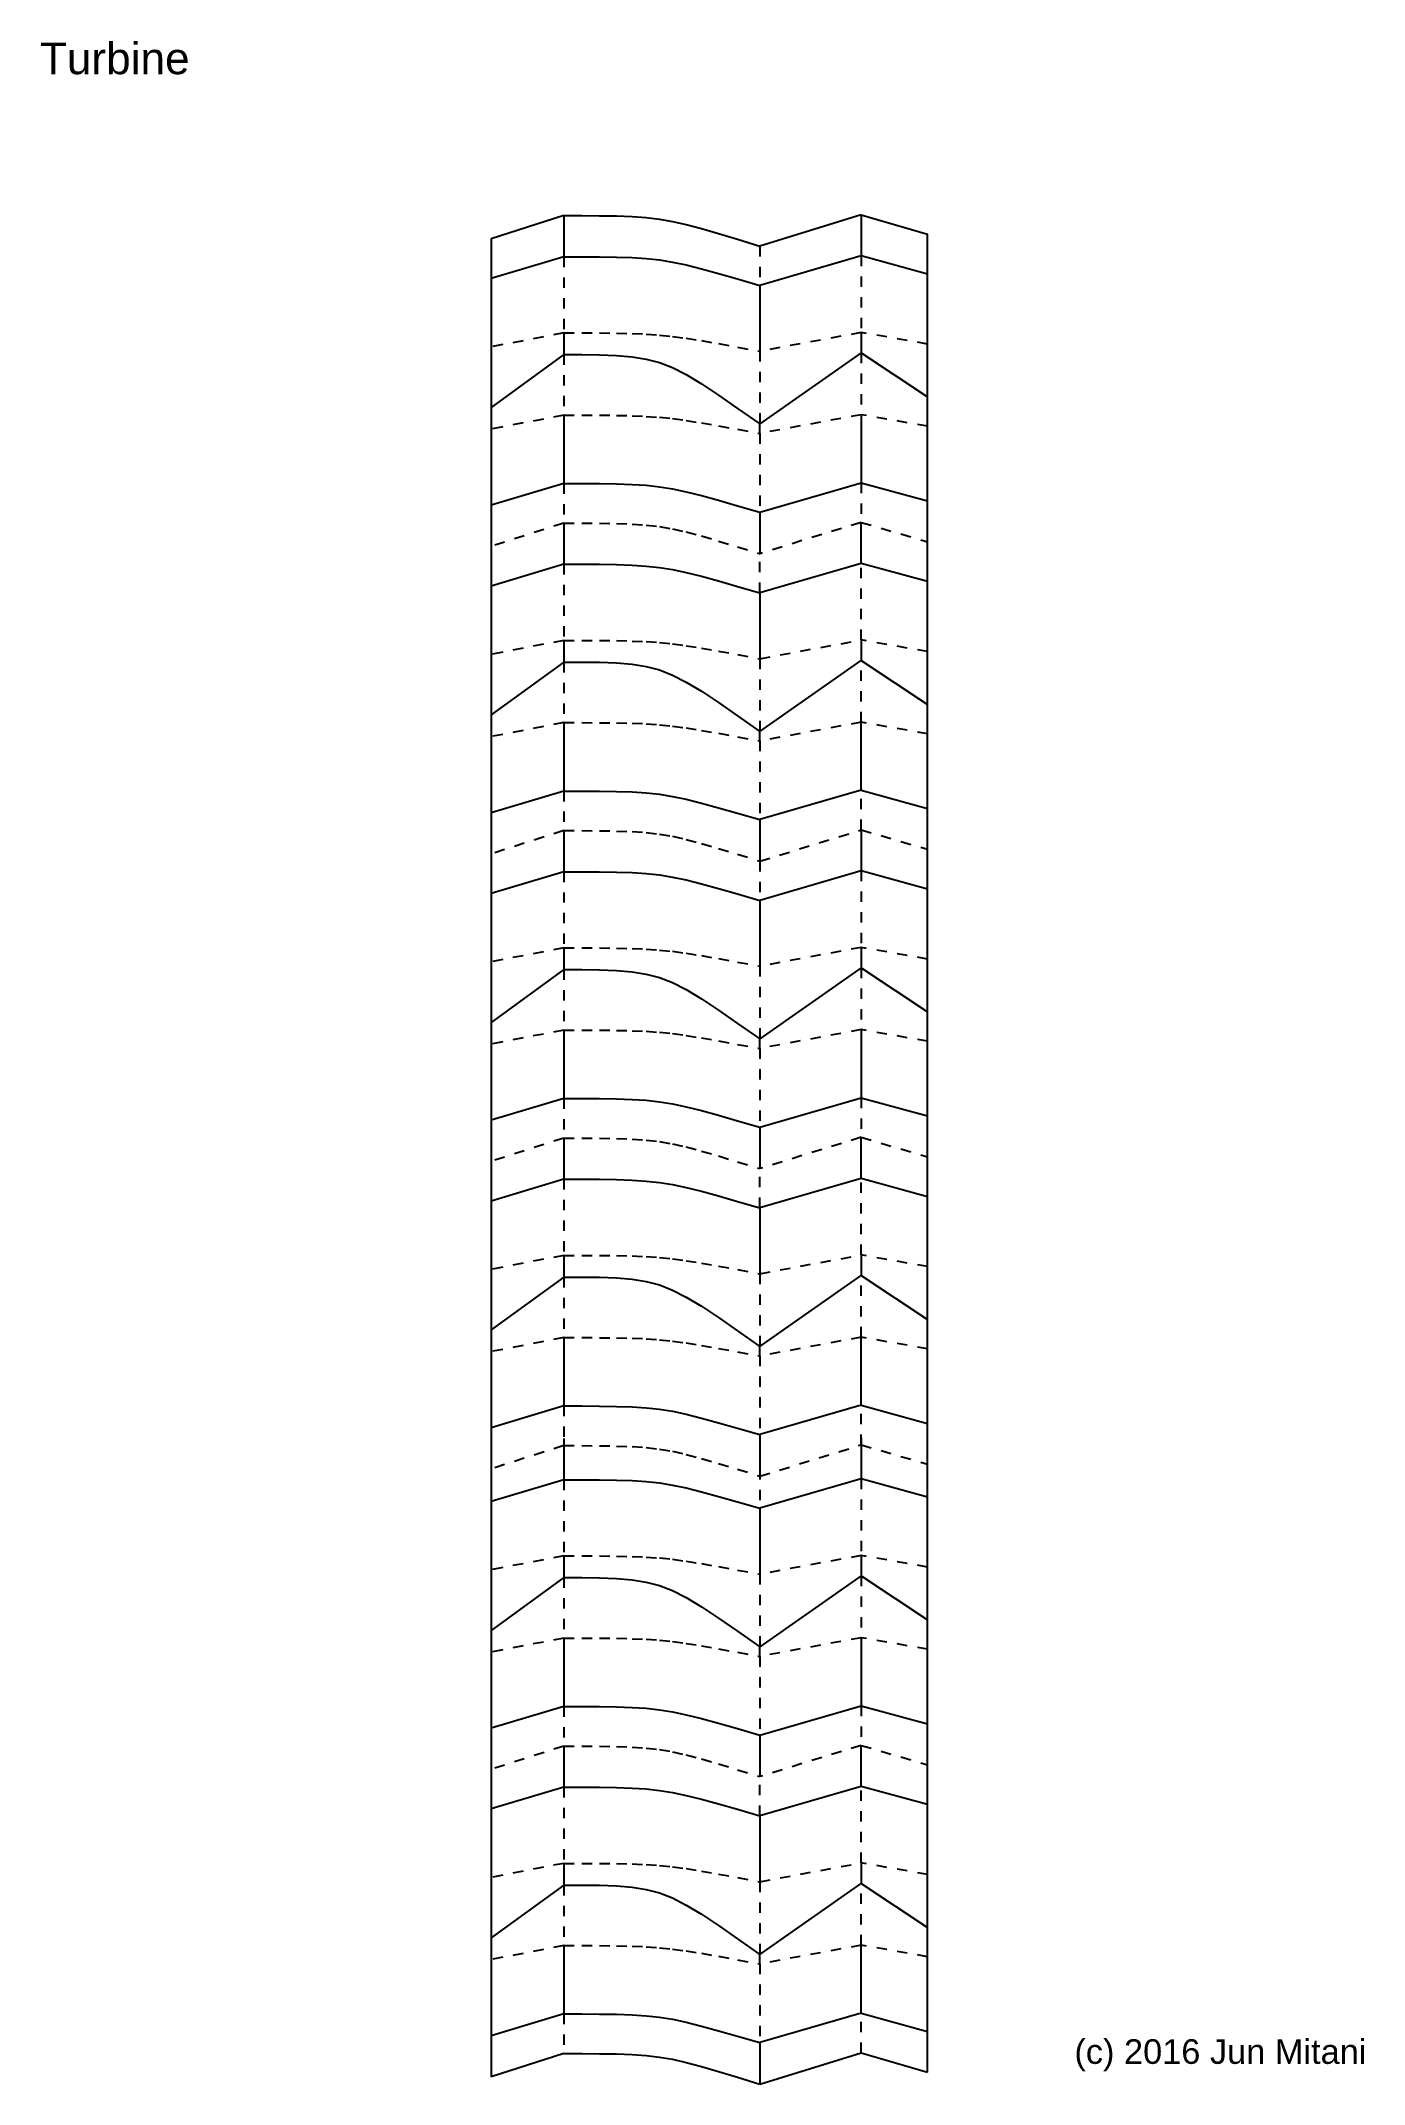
# Model space of a CAD drawing. Extents: x 11 to 192, y -289 to -10.
import ezdxf

# ---------------------------------------------------------------- set-up
doc = ezdxf.new("R2010")
doc.units = 0
for name, pattern in [('AI-LINETYPE-1', [2.822222, 1.411111, -1.411111]), ('AI-LINETYPE-10', [2.822222, 1.411111, -1.411111]), ('AI-LINETYPE-100', [2.822222, 1.411111, -1.411111]), ('AI-LINETYPE-101', [2.822222, 1.411111, -1.411111]), ('AI-LINETYPE-102', [2.822222, 1.411111, -1.411111]), ('AI-LINETYPE-103', [2.822222, 1.411111, -1.411111]), ('AI-LINETYPE-104', [2.822222, 1.411111, -1.411111]), ('AI-LINETYPE-105', [2.822222, 1.411111, -1.411111]), ('AI-LINETYPE-106', [2.822222, 1.411111, -1.411111]), ('AI-LINETYPE-107', [2.822222, 1.411111, -1.411111]), ('AI-LINETYPE-108', [2.822222, 1.411111, -1.411111]), ('AI-LINETYPE-109', [2.822222, 1.411111, -1.411111]), ('AI-LINETYPE-11', [2.822222, 1.411111, -1.411111]), ('AI-LINETYPE-110', [2.822222, 1.411111, -1.411111]), ('AI-LINETYPE-111', [2.822222, 1.411111, -1.411111]), ('AI-LINETYPE-112', [2.822222, 1.411111, -1.411111]), ('AI-LINETYPE-113', [2.822222, 1.411111, -1.411111]), ('AI-LINETYPE-114', [2.822222, 1.411111, -1.411111]), ('AI-LINETYPE-115', [2.822222, 1.411111, -1.411111]), ('AI-LINETYPE-116', [2.822222, 1.411111, -1.411111]), ('AI-LINETYPE-117', [2.822222, 1.411111, -1.411111]), ('AI-LINETYPE-118', [2.822222, 1.411111, -1.411111]), ('AI-LINETYPE-119', [2.822222, 1.411111, -1.411111]), ('AI-LINETYPE-12', [2.822222, 1.411111, -1.411111]), ('AI-LINETYPE-120', [2.822222, 1.411111, -1.411111]), ('AI-LINETYPE-121', [2.822222, 1.411111, -1.411111]), ('AI-LINETYPE-122', [2.822222, 1.411111, -1.411111]), ('AI-LINETYPE-13', [2.822222, 1.411111, -1.411111]), ('AI-LINETYPE-14', [2.822222, 1.411111, -1.411111]), ('AI-LINETYPE-15', [2.822222, 1.411111, -1.411111]), ('AI-LINETYPE-16', [2.822222, 1.411111, -1.411111]), ('AI-LINETYPE-17', [2.822222, 1.411111, -1.411111]), ('AI-LINETYPE-18', [2.822222, 1.411111, -1.411111]), ('AI-LINETYPE-19', [2.822222, 1.411111, -1.411111]), ('AI-LINETYPE-2', [2.822222, 1.411111, -1.411111]), ('AI-LINETYPE-20', [2.822222, 1.411111, -1.411111]), ('AI-LINETYPE-21', [2.822222, 1.411111, -1.411111]), ('AI-LINETYPE-22', [2.822222, 1.411111, -1.411111]), ('AI-LINETYPE-23', [2.822222, 1.411111, -1.411111]), ('AI-LINETYPE-24', [2.822222, 1.411111, -1.411111]), ('AI-LINETYPE-25', [2.822222, 1.411111, -1.411111]), ('AI-LINETYPE-26', [2.822222, 1.411111, -1.411111]), ('AI-LINETYPE-27', [2.822222, 1.411111, -1.411111]), ('AI-LINETYPE-28', [2.822222, 1.411111, -1.411111]), ('AI-LINETYPE-29', [2.822222, 1.411111, -1.411111]), ('AI-LINETYPE-3', [2.822222, 1.411111, -1.411111]), ('AI-LINETYPE-30', [2.822222, 1.411111, -1.411111]), ('AI-LINETYPE-31', [2.822222, 1.411111, -1.411111]), ('AI-LINETYPE-32', [2.822222, 1.411111, -1.411111]), ('AI-LINETYPE-33', [2.822222, 1.411111, -1.411111]), ('AI-LINETYPE-34', [2.822222, 1.411111, -1.411111]), ('AI-LINETYPE-35', [2.822222, 1.411111, -1.411111]), ('AI-LINETYPE-36', [2.822222, 1.411111, -1.411111]), ('AI-LINETYPE-37', [2.822222, 1.411111, -1.411111]), ('AI-LINETYPE-38', [2.822222, 1.411111, -1.411111]), ('AI-LINETYPE-39', [2.822222, 1.411111, -1.411111]), ('AI-LINETYPE-4', [2.822222, 1.411111, -1.411111]), ('AI-LINETYPE-40', [2.822222, 1.411111, -1.411111]), ('AI-LINETYPE-41', [2.822222, 1.411111, -1.411111]), ('AI-LINETYPE-42', [2.822222, 1.411111, -1.411111]), ('AI-LINETYPE-43', [2.822222, 1.411111, -1.411111]), ('AI-LINETYPE-44', [2.822222, 1.411111, -1.411111]), ('AI-LINETYPE-45', [2.822222, 1.411111, -1.411111]), ('AI-LINETYPE-46', [2.822222, 1.411111, -1.411111]), ('AI-LINETYPE-47', [2.822222, 1.411111, -1.411111]), ('AI-LINETYPE-48', [2.822222, 1.411111, -1.411111]), ('AI-LINETYPE-49', [2.822222, 1.411111, -1.411111]), ('AI-LINETYPE-5', [2.822222, 1.411111, -1.411111]), ('AI-LINETYPE-50', [2.822222, 1.411111, -1.411111]), ('AI-LINETYPE-51', [2.822222, 1.411111, -1.411111]), ('AI-LINETYPE-52', [2.822222, 1.411111, -1.411111]), ('AI-LINETYPE-53', [2.822222, 1.411111, -1.411111]), ('AI-LINETYPE-54', [2.822222, 1.411111, -1.411111]), ('AI-LINETYPE-55', [2.822222, 1.411111, -1.411111]), ('AI-LINETYPE-56', [2.822222, 1.411111, -1.411111]), ('AI-LINETYPE-57', [2.822222, 1.411111, -1.411111]), ('AI-LINETYPE-58', [2.822222, 1.411111, -1.411111]), ('AI-LINETYPE-59', [2.822222, 1.411111, -1.411111]), ('AI-LINETYPE-6', [2.822222, 1.411111, -1.411111]), ('AI-LINETYPE-60', [2.822222, 1.411111, -1.411111]), ('AI-LINETYPE-61', [2.822222, 1.411111, -1.411111]), ('AI-LINETYPE-62', [2.822222, 1.411111, -1.411111]), ('AI-LINETYPE-63', [2.822222, 1.411111, -1.411111]), ('AI-LINETYPE-64', [2.822222, 1.411111, -1.411111]), ('AI-LINETYPE-65', [2.822222, 1.411111, -1.411111]), ('AI-LINETYPE-66', [2.822222, 1.411111, -1.411111]), ('AI-LINETYPE-67', [2.822222, 1.411111, -1.411111]), ('AI-LINETYPE-68', [2.822222, 1.411111, -1.411111]), ('AI-LINETYPE-69', [2.822222, 1.411111, -1.411111]), ('AI-LINETYPE-7', [2.822222, 1.411111, -1.411111]), ('AI-LINETYPE-70', [2.822222, 1.411111, -1.411111]), ('AI-LINETYPE-71', [2.822222, 1.411111, -1.411111]), ('AI-LINETYPE-72', [2.822222, 1.411111, -1.411111]), ('AI-LINETYPE-73', [2.822222, 1.411111, -1.411111]), ('AI-LINETYPE-74', [2.822222, 1.411111, -1.411111]), ('AI-LINETYPE-75', [2.822222, 1.411111, -1.411111]), ('AI-LINETYPE-76', [2.822222, 1.411111, -1.411111]), ('AI-LINETYPE-77', [2.822222, 1.411111, -1.411111]), ('AI-LINETYPE-78', [2.822222, 1.411111, -1.411111]), ('AI-LINETYPE-79', [2.822222, 1.411111, -1.411111]), ('AI-LINETYPE-8', [2.822222, 1.411111, -1.411111]), ('AI-LINETYPE-80', [2.822222, 1.411111, -1.411111]), ('AI-LINETYPE-81', [2.822222, 1.411111, -1.411111]), ('AI-LINETYPE-82', [2.822222, 1.411111, -1.411111]), ('AI-LINETYPE-83', [2.822222, 1.411111, -1.411111]), ('AI-LINETYPE-84', [2.822222, 1.411111, -1.411111]), ('AI-LINETYPE-85', [2.822222, 1.411111, -1.411111]), ('AI-LINETYPE-86', [2.822222, 1.411111, -1.411111]), ('AI-LINETYPE-87', [2.822222, 1.411111, -1.411111]), ('AI-LINETYPE-88', [2.822222, 1.411111, -1.411111]), ('AI-LINETYPE-89', [2.822222, 1.411111, -1.411111]), ('AI-LINETYPE-9', [2.822222, 1.411111, -1.411111]), ('AI-LINETYPE-90', [2.822222, 1.411111, -1.411111]), ('AI-LINETYPE-91', [2.822222, 1.411111, -1.411111]), ('AI-LINETYPE-92', [2.822222, 1.411111, -1.411111]), ('AI-LINETYPE-93', [2.822222, 1.411111, -1.411111]), ('AI-LINETYPE-94', [2.822222, 1.411111, -1.411111]), ('AI-LINETYPE-95', [2.822222, 1.411111, -1.411111]), ('AI-LINETYPE-96', [2.822222, 1.411111, -1.411111]), ('AI-LINETYPE-97', [2.822222, 1.411111, -1.411111]), ('AI-LINETYPE-98', [2.822222, 1.411111, -1.411111]), ('AI-LINETYPE-99', [2.822222, 1.411111, -1.411111])]:
    doc.linetypes.add(name, pattern=pattern)
for name, color, linetype in [('CUTLINE', 7, 'CONTINUOUS'), ('MOUNTAINLINE', 7, 'CONTINUOUS'), ('TEXT', 7, 'CONTINUOUS'), ('VALLEYLINE', 7, 'CONTINUOUS')]:
    doc.layers.add(name, color=color, linetype=linetype)

msp = doc.modelspace()

# ---------------------------------------------------------------- linework, layer by layer
at = {"layer": 'CUTLINE', "color": 7}
for points in [[(82.74, -34.12), (72.84, -37.3)], [(82.74, -34.12), (85.22, -34.12), (87.64, -34.13), (89.94, -34.17), (92.08, -34.25), (94.02, -34.39), (95.83, -34.6), (97.6, -34.9), (99.46, -35.32), (101.56, -35.88), (103.91, -36.56), (106.5, -37.35), (109.54, -38.29)], [(123.38, -34.02), (109.54, -38.29)], [(123.38, -34.02), (132.46, -36.67)], [(72.84, -37.3), (72.84, -42.71)], [(132.46, -42.12), (132.46, -36.67)], [(72.84, -42.71), (72.84, -52.05)], [(132.46, -51.67), (132.46, -42.12)], [(72.84, -52.05), (72.84, -60.32)], [(132.46, -58.89), (132.46, -51.67)], [(72.84, -60.32), (72.84, -63.28)], [(132.46, -62.9), (132.46, -58.89)], [(72.84, -63.28), (72.84, -73.69)], [(132.46, -73.1), (132.46, -62.9)], [(72.84, -73.69), (72.84, -79.3)], [(132.46, -78.67), (132.46, -73.1)], [(72.84, -79.3), (72.84, -84.72)], [(132.46, -84.12), (132.46, -78.67)], [(72.84, -84.72), (72.84, -94.05)], [(132.46, -93.68), (132.46, -84.12)], [(72.84, -94.05), (72.84, -102.32)], [(132.46, -100.89), (132.46, -93.68)], [(72.84, -102.32), (72.84, -105.29)], [(132.46, -104.91), (132.46, -100.89)], [(72.84, -105.29), (72.84, -115.7)], [(132.46, -115.11), (132.46, -104.91)], [(72.84, -115.7), (72.84, -121.31)], [(132.46, -120.68), (132.46, -115.11)], [(72.84, -121.31), (72.84, -126.72)], [(132.46, -126.13), (132.46, -120.68)], [(72.84, -126.72), (72.84, -136.06)], [(132.46, -135.68), (132.46, -126.13)], [(72.84, -136.06), (72.84, -144.33)], [(132.46, -142.9), (132.46, -135.68)], [(72.84, -144.33), (72.84, -147.29)], [(132.46, -146.91), (132.46, -142.9)], [(72.84, -147.29), (72.84, -157.7)], [(132.46, -157.11), (132.46, -146.91)], [(72.84, -157.7), (72.84, -163.31)], [(132.46, -162.68), (132.46, -157.11)], [(72.84, -163.31), (72.84, -168.73)], [(132.46, -168.14), (132.46, -162.68)], [(72.84, -168.73), (72.84, -178.06)], [(132.46, -177.69), (132.46, -168.14)], [(72.84, -178.06), (72.84, -186.33)], [(132.46, -184.9), (132.46, -177.69)], [(72.84, -186.33), (72.84, -189.3)], [(132.46, -188.92), (132.46, -184.9)], [(72.84, -189.3), (72.84, -199.71)], [(132.46, -199.12), (132.46, -188.92)], [(72.84, -199.71), (72.84, -205.32)], [(132.46, -204.69), (132.46, -199.12)], [(132.46, -209.18), (132.46, -203.73)], [(72.84, -204.36), (72.84, -209.77)], [(132.46, -218.73), (132.46, -209.18)], [(72.84, -209.77), (72.84, -219.11)], [(72.84, -219.11), (72.84, -227.38)], [(132.46, -225.95), (132.46, -218.73)], [(132.46, -229.97), (132.46, -225.95)], [(72.84, -227.38), (72.84, -230.34)], [(72.84, -230.34), (72.84, -240.76)], [(132.46, -240.17), (132.46, -229.97)], [(72.84, -240.76), (72.84, -246.37)], [(132.46, -245.74), (132.46, -240.17)], [(72.84, -246.37), (72.84, -251.78)], [(132.46, -251.19), (132.46, -245.74)], [(132.46, -260.74), (132.46, -251.19)], [(72.84, -251.78), (72.84, -261.12)], [(72.84, -261.12), (72.84, -269.39)], [(132.46, -267.96), (132.46, -260.74)], [(132.46, -271.97), (132.46, -267.96)], [(72.84, -269.39), (72.84, -272.35)], [(72.84, -272.35), (72.84, -282.76)], [(132.46, -282.17), (132.46, -271.97)], [(72.84, -282.76), (72.84, -288.37)], [(132.46, -287.74), (132.46, -282.17)], [(82.74, -285.2), (72.84, -288.37)], [(82.74, -285.2), (85.22, -285.2), (87.64, -285.21), (89.94, -285.25), (92.08, -285.33), (94.02, -285.46), (95.83, -285.67), (97.6, -285.97), (99.46, -286.4), (101.56, -286.95), (103.91, -287.64), (106.5, -288.43), (109.54, -289.37)], [(109.54, -289.37), (123.38, -285.09)], [(123.38, -285.09), (132.46, -287.74)]]:
    msp.add_lwpolyline(points, dxfattribs=at)
at = {"layer": 'MOUNTAINLINE', "color": 7}
for points in [[(82.74, -34.12), (82.74, -39.73)], [(123.38, -34.02), (123.38, -39.63)], [(82.74, -39.73), (72.84, -42.71)], [(82.74, -39.73), (85.22, -39.73), (87.64, -39.74), (89.94, -39.78), (92.08, -39.86), (94.02, -39.98), (95.83, -40.18), (97.6, -40.46), (99.46, -40.86), (101.56, -41.38), (103.91, -42.02), (106.5, -42.76), (109.54, -43.65)], [(123.38, -39.63), (109.54, -43.65)], [(132.46, -42.12), (123.38, -39.63)], [(109.54, -43.65), (109.54, -52.65)], [(82.74, -50.14), (82.74, -53.11)], [(123.38, -50.08), (123.38, -52.87)], [(123.38, -52.87), (109.54, -62.58)], [(123.38, -52.87), (132.46, -58.89)], [(82.74, -53.11), (72.84, -60.32)], [(82.74, -53.11), (85.22, -53.11), (87.64, -53.14), (89.94, -53.23), (92.08, -53.41), (94.02, -53.71), (95.83, -54.18), (97.6, -54.87), (99.46, -55.83), (101.56, -57.1), (103.91, -58.65), (106.5, -60.45), (109.54, -62.58)], [(82.74, -61.38), (82.74, -70.71)], [(123.38, -61.31), (123.38, -70.62)], [(109.54, -63.88), (109.54, -62.58)], [(82.74, -70.71), (72.84, -73.69)], [(82.74, -70.71), (85.22, -70.71), (87.64, -70.73), (89.94, -70.76), (92.08, -70.84), (94.02, -70.96), (95.83, -71.16), (97.6, -71.44), (99.46, -71.84), (101.56, -72.36), (103.91, -73), (106.5, -73.75), (109.54, -74.63)], [(109.54, -74.63), (123.38, -70.62)], [(123.38, -70.62), (132.46, -73.1)], [(109.54, -74.63), (109.54, -80.3)], [(82.74, -76.13), (82.74, -81.74)], [(123.38, -81.64), (123.38, -76.02)], [(82.74, -81.74), (72.84, -84.72)], [(82.74, -81.74), (85.22, -81.74), (87.64, -81.75), (89.94, -81.79), (92.08, -81.86), (94.02, -81.99), (95.83, -82.18), (97.6, -82.47), (99.46, -82.86), (101.56, -83.39), (103.91, -84.03), (106.5, -84.77), (109.54, -85.65)], [(123.38, -81.64), (109.54, -85.65)], [(132.46, -84.12), (123.38, -81.64)], [(109.54, -85.65), (109.54, -94.65)], [(123.38, -92.09), (123.38, -94.88)], [(82.74, -92.15), (82.74, -95.11)], [(109.54, -104.59), (123.38, -94.88)], [(123.38, -94.88), (132.46, -100.89)], [(82.74, -95.11), (72.84, -102.32)], [(82.74, -95.11), (85.22, -95.11), (87.64, -95.14), (89.94, -95.23), (92.08, -95.41), (94.02, -95.72), (95.83, -96.19), (97.6, -96.88), (99.46, -97.83), (101.56, -99.1), (103.91, -100.65), (106.5, -102.45), (109.54, -104.59)], [(82.74, -103.38), (82.74, -112.72)], [(109.54, -105.88), (109.54, -104.59)], [(123.38, -112.62), (123.38, -103.32)], [(82.74, -112.72), (72.84, -115.7)], [(82.74, -112.72), (85.22, -112.72), (87.64, -112.73), (89.94, -112.77), (92.08, -112.84), (94.02, -112.97), (95.83, -113.16), (97.6, -113.45), (99.46, -113.84), (101.56, -114.37), (103.91, -115.01), (106.5, -115.75), (109.54, -116.63)], [(123.38, -112.62), (109.54, -116.63)], [(123.38, -112.62), (132.46, -115.11)], [(109.54, -116.63), (109.54, -122.31)], [(82.74, -118.13), (82.74, -123.74)], [(123.38, -118.03), (123.38, -123.64)], [(82.74, -123.74), (72.84, -126.72)], [(82.74, -123.74), (85.22, -123.74), (87.64, -123.75), (89.94, -123.79), (92.08, -123.87), (94.02, -123.99), (95.83, -124.19), (97.6, -124.47), (99.46, -124.87), (101.56, -125.39), (103.91, -126.03), (106.5, -126.77), (109.54, -127.66)], [(123.38, -123.64), (109.54, -127.66)], [(132.46, -126.13), (123.38, -123.64)], [(109.54, -127.66), (109.54, -136.66)], [(82.74, -134.15), (82.74, -137.12)], [(123.38, -134.09), (123.38, -136.88)], [(82.74, -137.12), (72.84, -144.33)], [(82.74, -137.12), (85.22, -137.12), (87.64, -137.15), (89.94, -137.24), (92.08, -137.42), (94.02, -137.72), (95.83, -138.19), (97.6, -138.88), (99.46, -139.84), (101.56, -141.11), (103.91, -142.66), (106.5, -144.46), (109.54, -146.59)], [(123.38, -136.88), (109.54, -146.59)], [(123.38, -136.88), (132.46, -142.9)], [(82.74, -145.39), (82.74, -154.72)], [(109.54, -147.89), (109.54, -146.59)], [(123.38, -145.32), (123.38, -154.63)], [(82.74, -154.72), (72.84, -157.7)], [(82.74, -154.72), (85.22, -154.72), (87.64, -154.74), (89.94, -154.77), (92.08, -154.85), (94.02, -154.97), (95.83, -155.17), (97.6, -155.45), (99.46, -155.85), (101.56, -156.37), (103.91, -157.01), (106.5, -157.76), (109.54, -158.64)], [(109.54, -158.64), (123.38, -154.63)], [(123.38, -154.63), (132.46, -157.11)], [(109.54, -158.64), (109.54, -164.31)], [(82.74, -160.14), (82.74, -165.75)], [(123.38, -165.65), (123.38, -160.03)], [(82.74, -165.75), (72.84, -168.73)], [(82.74, -165.75), (85.22, -165.75), (87.64, -165.76), (89.94, -165.8), (92.08, -165.87), (94.02, -166), (95.83, -166.19), (97.6, -166.48), (99.46, -166.87), (101.56, -167.4), (103.91, -168.04), (106.5, -168.78), (109.54, -169.66)], [(123.38, -165.65), (109.54, -169.66)], [(132.46, -168.14), (123.38, -165.65)], [(109.54, -169.66), (109.54, -178.66)], [(82.74, -176.16), (82.74, -179.12)], [(123.38, -176.1), (123.38, -178.89)], [(82.74, -179.12), (72.84, -186.33)], [(82.74, -179.12), (85.22, -179.12), (87.64, -179.15), (89.94, -179.24), (92.08, -179.42), (94.02, -179.73), (95.83, -180.2), (97.6, -180.89), (99.46, -181.85), (101.56, -183.11), (103.91, -184.66), (106.5, -186.46), (109.54, -188.6)], [(109.54, -188.6), (123.38, -178.89)], [(123.38, -178.89), (132.46, -184.9)], [(82.74, -187.39), (82.74, -196.73)], [(109.54, -189.9), (109.54, -188.6)], [(123.38, -196.63), (123.38, -187.33)], [(82.74, -196.73), (72.84, -199.71)], [(82.74, -196.73), (85.22, -196.73), (87.64, -196.74), (89.94, -196.78), (92.08, -196.85), (94.02, -196.98), (95.83, -197.17), (97.6, -197.46), (99.46, -197.85), (101.56, -198.38), (103.91, -199.02), (106.5, -199.76), (109.54, -200.64)], [(123.38, -196.63), (109.54, -200.64)], [(123.38, -196.63), (132.46, -199.12)], [(109.54, -200.64), (109.54, -206.32)], [(82.74, -201.18), (82.74, -206.8)], [(123.38, -201.08), (123.38, -206.7)], [(82.74, -206.8), (72.84, -209.77)], [(82.74, -206.8), (85.22, -206.8), (87.64, -206.81), (89.94, -206.85), (92.08, -206.92), (94.02, -207.05), (95.83, -207.24), (97.6, -207.53), (99.46, -207.92), (101.56, -208.44), (103.91, -209.08), (106.5, -209.83), (109.54, -210.71)], [(123.38, -206.7), (109.54, -210.71)], [(132.46, -209.18), (123.38, -206.7)], [(109.54, -210.71), (109.54, -219.71)], [(82.74, -217.21), (82.74, -220.17)], [(123.38, -217.15), (123.38, -219.93)], [(82.74, -220.17), (72.84, -227.38)], [(82.74, -220.17), (85.22, -220.17), (87.64, -220.2), (89.94, -220.29), (92.08, -220.47), (94.02, -220.78), (95.83, -221.25), (97.6, -221.94), (99.46, -222.89), (101.56, -224.16), (103.91, -225.71), (106.5, -227.51), (109.54, -229.65)], [(123.38, -219.93), (109.54, -229.65)], [(123.38, -219.93), (132.46, -225.95)], [(82.74, -228.44), (82.74, -237.78)], [(123.38, -228.38), (123.38, -237.68)], [(109.54, -230.94), (109.54, -229.65)], [(82.74, -237.78), (72.84, -240.76)], [(82.74, -237.78), (85.22, -237.78), (87.64, -237.79), (89.94, -237.83), (92.08, -237.9), (94.02, -238.03), (95.83, -238.22), (97.6, -238.51), (99.46, -238.9), (101.56, -239.43), (103.91, -240.07), (106.5, -240.81), (109.54, -241.69)], [(109.54, -241.69), (123.38, -237.68)], [(123.38, -237.68), (132.46, -240.17)], [(109.54, -241.69), (109.54, -247.36)], [(82.74, -243.19), (82.74, -248.8)], [(123.38, -248.7), (123.38, -243.09)], [(82.74, -248.8), (72.84, -251.78)], [(82.74, -248.8), (85.22, -248.8), (87.64, -248.81), (89.94, -248.85), (92.08, -248.93), (94.02, -249.05), (95.83, -249.25), (97.6, -249.53), (99.46, -249.93), (101.56, -250.45), (103.91, -251.09), (106.5, -251.83), (109.54, -252.71)], [(123.38, -248.7), (109.54, -252.71)], [(132.46, -251.19), (123.38, -248.7)], [(109.54, -252.71), (109.54, -261.72)], [(82.74, -259.21), (82.74, -262.17)], [(123.38, -259.15), (123.38, -261.94)], [(82.74, -262.17), (72.84, -269.39)], [(82.74, -262.17), (85.22, -262.17), (87.64, -262.2), (89.94, -262.3), (92.08, -262.48), (94.02, -262.78), (95.83, -263.25), (97.6, -263.94), (99.46, -264.9), (101.56, -266.17), (103.91, -267.72), (106.5, -269.51), (109.54, -271.65)], [(109.54, -271.65), (123.38, -261.94)], [(123.38, -261.94), (132.46, -267.96)], [(82.74, -270.44), (82.74, -279.78)], [(123.38, -279.69), (123.38, -270.38)], [(109.54, -272.95), (109.54, -271.65)], [(82.74, -279.78), (72.84, -282.76)], [(82.74, -279.78), (85.22, -279.78), (87.64, -279.8), (89.94, -279.83), (92.08, -279.91), (94.02, -280.03), (95.83, -280.23), (97.6, -280.51), (99.46, -280.91), (101.56, -281.43), (103.91, -282.07), (106.5, -282.81), (109.54, -283.7)], [(123.38, -279.69), (109.54, -283.7)], [(123.38, -279.69), (132.46, -282.17)], [(109.54, -283.7), (109.54, -289.37)]]:
    msp.add_lwpolyline(points, dxfattribs=at)
at = {"layer": 'VALLEYLINE', "color": 7, "linetype": 'AI-LINETYPE-98'}
msp.add_lwpolyline([(109.54, -38.29), (109.54, -43.65)], dxfattribs=at)
at = {"layer": 'VALLEYLINE', "color": 7, "linetype": 'AI-LINETYPE-107'}
msp.add_lwpolyline([(82.74, -39.73), (82.74, -50.14)], dxfattribs=at)
at = {"layer": 'VALLEYLINE', "color": 7, "linetype": 'AI-LINETYPE-97'}
msp.add_lwpolyline([(123.38, -39.63), (123.38, -50.08)], dxfattribs=at)
at = {"layer": 'VALLEYLINE', "color": 7, "linetype": 'AI-LINETYPE-122'}
msp.add_lwpolyline([(82.74, -50.14), (72.84, -52.05)], dxfattribs=at)
at = {"layer": 'VALLEYLINE', "color": 7, "linetype": 'AI-LINETYPE-106'}
msp.add_lwpolyline([(82.74, -50.14), (85.22, -50.14), (87.64, -50.15), (89.94, -50.18), (92.08, -50.22), (94.02, -50.3), (95.83, -50.43), (97.6, -50.61), (99.46, -50.86), (101.56, -51.2), (103.91, -51.61), (106.5, -52.08), (109.54, -52.65)], dxfattribs=at)
at = {"layer": 'VALLEYLINE', "color": 7, "linetype": 'AI-LINETYPE-95'}
msp.add_lwpolyline([(123.38, -50.08), (109.54, -52.65)], dxfattribs=at)
at = {"layer": 'VALLEYLINE', "color": 7, "linetype": 'AI-LINETYPE-93'}
msp.add_lwpolyline([(132.46, -51.67), (123.38, -50.08)], dxfattribs=at)
at = {"layer": 'VALLEYLINE', "color": 7, "linetype": 'AI-LINETYPE-96'}
msp.add_lwpolyline([(109.54, -52.65), (109.54, -62.58)], dxfattribs=at)
at = {"layer": 'VALLEYLINE', "color": 7, "linetype": 'AI-LINETYPE-94'}
msp.add_lwpolyline([(123.38, -52.87), (123.38, -61.31)], dxfattribs=at)
at = {"layer": 'VALLEYLINE', "color": 7, "linetype": 'AI-LINETYPE-105'}
msp.add_lwpolyline([(82.74, -53.11), (82.74, -61.38)], dxfattribs=at)
at = {"layer": 'VALLEYLINE', "color": 7, "linetype": 'AI-LINETYPE-121'}
msp.add_lwpolyline([(82.74, -61.38), (72.84, -63.28)], dxfattribs=at)
at = {"layer": 'VALLEYLINE', "color": 7, "linetype": 'AI-LINETYPE-104'}
msp.add_lwpolyline([(82.74, -61.38), (85.22, -61.38), (87.64, -61.38), (89.94, -61.41), (92.08, -61.46), (94.02, -61.54), (95.83, -61.66), (97.6, -61.84), (99.46, -62.09), (101.56, -62.43), (103.91, -62.84), (106.5, -63.31), (109.54, -63.88)], dxfattribs=at)
at = {"layer": 'VALLEYLINE', "color": 7, "linetype": 'AI-LINETYPE-91'}
msp.add_lwpolyline([(123.38, -61.31), (109.54, -63.88)], dxfattribs=at)
at = {"layer": 'VALLEYLINE', "color": 7, "linetype": 'AI-LINETYPE-90'}
msp.add_lwpolyline([(132.46, -62.9), (123.38, -61.31)], dxfattribs=at)
at = {"layer": 'VALLEYLINE', "color": 7, "linetype": 'AI-LINETYPE-92'}
msp.add_lwpolyline([(109.54, -63.88), (109.54, -74.63)], dxfattribs=at)
at = {"layer": 'VALLEYLINE', "color": 7, "linetype": 'AI-LINETYPE-103'}
msp.add_lwpolyline([(82.74, -70.71), (82.74, -76.13)], dxfattribs=at)
at = {"layer": 'VALLEYLINE', "color": 7, "linetype": 'AI-LINETYPE-114'}
msp.add_lwpolyline([(123.38, -70.62), (123.38, -76.02)], dxfattribs=at)
at = {"layer": 'VALLEYLINE', "color": 7, "linetype": 'AI-LINETYPE-120'}
msp.add_lwpolyline([(82.74, -76.13), (72.84, -79.3)], dxfattribs=at)
at = {"layer": 'VALLEYLINE', "color": 7, "linetype": 'AI-LINETYPE-113'}
msp.add_lwpolyline([(82.74, -76.13), (85.22, -76.13), (87.64, -76.14), (89.94, -76.18), (92.08, -76.26), (94.02, -76.39), (95.83, -76.6), (97.6, -76.91), (99.46, -77.33), (101.56, -77.88), (103.91, -78.57), (106.5, -79.36), (109.54, -80.3)], dxfattribs=at)
at = {"layer": 'VALLEYLINE', "color": 7, "linetype": 'AI-LINETYPE-116'}
msp.add_lwpolyline([(123.38, -76.02), (109.54, -80.3)], dxfattribs=at)
at = {"layer": 'VALLEYLINE', "color": 7, "linetype": 'AI-LINETYPE-115'}
msp.add_lwpolyline([(123.38, -76.02), (132.46, -78.67)], dxfattribs=at)
at = {"layer": 'VALLEYLINE', "color": 7, "linetype": 'AI-LINETYPE-112'}
msp.add_lwpolyline([(109.54, -85.65), (109.54, -80.3)], dxfattribs=at)
at = {"layer": 'VALLEYLINE', "color": 7, "linetype": 'AI-LINETYPE-102'}
msp.add_lwpolyline([(82.74, -81.74), (82.74, -92.15)], dxfattribs=at)
at = {"layer": 'VALLEYLINE', "color": 7, "linetype": 'AI-LINETYPE-108'}
msp.add_lwpolyline([(123.38, -92.09), (123.38, -81.64)], dxfattribs=at)
at = {"layer": 'VALLEYLINE', "color": 7, "linetype": 'AI-LINETYPE-109'}
msp.add_lwpolyline([(109.54, -94.65), (123.38, -92.09)], dxfattribs=at)
at = {"layer": 'VALLEYLINE', "color": 7, "linetype": 'AI-LINETYPE-85'}
msp.add_lwpolyline([(132.46, -93.68), (123.38, -92.09)], dxfattribs=at)
at = {"layer": 'VALLEYLINE', "color": 7, "linetype": 'AI-LINETYPE-119'}
msp.add_lwpolyline([(82.74, -92.15), (72.84, -94.05)], dxfattribs=at)
at = {"layer": 'VALLEYLINE', "color": 7, "linetype": 'AI-LINETYPE-110'}
msp.add_lwpolyline([(82.74, -92.15), (85.22, -92.15), (87.64, -92.16), (89.94, -92.18), (92.08, -92.23), (94.02, -92.31), (95.83, -92.43), (97.6, -92.62), (99.46, -92.87), (101.56, -93.2), (103.91, -93.61), (106.5, -94.09), (109.54, -94.65)], dxfattribs=at)
at = {"layer": 'VALLEYLINE', "color": 7, "linetype": 'AI-LINETYPE-111'}
msp.add_lwpolyline([(109.54, -94.65), (109.54, -104.59)], dxfattribs=at)
at = {"layer": 'VALLEYLINE', "color": 7, "linetype": 'AI-LINETYPE-117'}
msp.add_lwpolyline([(123.38, -103.32), (123.38, -94.88)], dxfattribs=at)
at = {"layer": 'VALLEYLINE', "color": 7, "linetype": 'AI-LINETYPE-101'}
msp.add_lwpolyline([(82.74, -95.11), (82.74, -103.38)], dxfattribs=at)
at = {"layer": 'VALLEYLINE', "color": 7, "linetype": 'AI-LINETYPE-118'}
msp.add_lwpolyline([(82.74, -103.38), (72.84, -105.29)], dxfattribs=at)
at = {"layer": 'VALLEYLINE', "color": 7, "linetype": 'AI-LINETYPE-100'}
msp.add_lwpolyline([(82.74, -103.38), (85.22, -103.38), (87.64, -103.39), (89.94, -103.41), (92.08, -103.46), (94.02, -103.54), (95.83, -103.67), (97.6, -103.85), (99.46, -104.1), (101.56, -104.44), (103.91, -104.84), (106.5, -105.32), (109.54, -105.88)], dxfattribs=at)
at = {"layer": 'VALLEYLINE', "color": 7, "linetype": 'AI-LINETYPE-87'}
msp.add_lwpolyline([(123.38, -103.32), (109.54, -105.88)], dxfattribs=at)
at = {"layer": 'VALLEYLINE', "color": 7, "linetype": 'AI-LINETYPE-88'}
msp.add_lwpolyline([(109.54, -105.88), (109.54, -116.63)], dxfattribs=at)
at = {"layer": 'VALLEYLINE', "color": 7, "linetype": 'AI-LINETYPE-89'}
msp.add_lwpolyline([(132.46, -104.91), (123.38, -103.32)], dxfattribs=at)
at = {"layer": 'VALLEYLINE', "color": 7, "linetype": 'AI-LINETYPE-99'}
msp.add_lwpolyline([(82.74, -112.72), (82.74, -118.13)], dxfattribs=at)
at = {"layer": 'VALLEYLINE', "color": 7, "linetype": 'AI-LINETYPE-86'}
msp.add_lwpolyline([(123.38, -118.03), (123.38, -112.62)], dxfattribs=at)
at = {"layer": 'VALLEYLINE', "color": 7, "linetype": 'AI-LINETYPE-84'}
msp.add_lwpolyline([(82.74, -118.13), (72.84, -121.31)], dxfattribs=at)
at = {"layer": 'VALLEYLINE', "color": 7, "linetype": 'AI-LINETYPE-83'}
msp.add_lwpolyline([(82.74, -118.13), (85.22, -118.13), (87.64, -118.15), (89.94, -118.19), (92.08, -118.27), (94.02, -118.4), (95.83, -118.61), (97.6, -118.91), (99.46, -119.33), (101.56, -119.89), (103.91, -120.57), (106.5, -121.36), (109.54, -122.31)], dxfattribs=at)
at = {"layer": 'VALLEYLINE', "color": 7, "linetype": 'AI-LINETYPE-81'}
msp.add_lwpolyline([(109.54, -122.31), (123.38, -118.03)], dxfattribs=at)
at = {"layer": 'VALLEYLINE', "color": 7, "linetype": 'AI-LINETYPE-82'}
msp.add_lwpolyline([(123.38, -118.03), (132.46, -120.68)], dxfattribs=at)
at = {"layer": 'VALLEYLINE', "color": 7, "linetype": 'AI-LINETYPE-18'}
msp.add_lwpolyline([(109.54, -122.31), (109.54, -127.66)], dxfattribs=at)
at = {"layer": 'VALLEYLINE', "color": 7, "linetype": 'AI-LINETYPE-27'}
msp.add_lwpolyline([(82.74, -123.74), (82.74, -134.15)], dxfattribs=at)
at = {"layer": 'VALLEYLINE', "color": 7, "linetype": 'AI-LINETYPE-17'}
msp.add_lwpolyline([(123.38, -123.64), (123.38, -134.09)], dxfattribs=at)
at = {"layer": 'VALLEYLINE', "color": 7, "linetype": 'AI-LINETYPE-42'}
msp.add_lwpolyline([(82.74, -134.15), (72.84, -136.06)], dxfattribs=at)
at = {"layer": 'VALLEYLINE', "color": 7, "linetype": 'AI-LINETYPE-26'}
msp.add_lwpolyline([(82.74, -134.15), (85.22, -134.15), (87.64, -134.16), (89.94, -134.19), (92.08, -134.23), (94.02, -134.31), (95.83, -134.44), (97.6, -134.62), (99.46, -134.87), (101.56, -135.21), (103.91, -135.62), (106.5, -136.09), (109.54, -136.66)], dxfattribs=at)
at = {"layer": 'VALLEYLINE', "color": 7, "linetype": 'AI-LINETYPE-15'}
msp.add_lwpolyline([(123.38, -134.09), (109.54, -136.66)], dxfattribs=at)
at = {"layer": 'VALLEYLINE', "color": 7, "linetype": 'AI-LINETYPE-16'}
msp.add_lwpolyline([(109.54, -136.66), (109.54, -146.59)], dxfattribs=at)
at = {"layer": 'VALLEYLINE', "color": 7, "linetype": 'AI-LINETYPE-13'}
msp.add_lwpolyline([(132.46, -135.68), (123.38, -134.09)], dxfattribs=at)
at = {"layer": 'VALLEYLINE', "color": 7, "linetype": 'AI-LINETYPE-25'}
msp.add_lwpolyline([(82.74, -137.12), (82.74, -145.39)], dxfattribs=at)
at = {"layer": 'VALLEYLINE', "color": 7, "linetype": 'AI-LINETYPE-14'}
msp.add_lwpolyline([(123.38, -136.88), (123.38, -145.32)], dxfattribs=at)
at = {"layer": 'VALLEYLINE', "color": 7, "linetype": 'AI-LINETYPE-41'}
msp.add_lwpolyline([(82.74, -145.39), (72.84, -147.29)], dxfattribs=at)
at = {"layer": 'VALLEYLINE', "color": 7, "linetype": 'AI-LINETYPE-24'}
msp.add_lwpolyline([(82.74, -145.39), (85.22, -145.39), (87.64, -145.39), (89.94, -145.42), (92.08, -145.47), (94.02, -145.55), (95.83, -145.67), (97.6, -145.85), (99.46, -146.11), (101.56, -146.44), (103.91, -146.85), (106.5, -147.33), (109.54, -147.89)], dxfattribs=at)
at = {"layer": 'VALLEYLINE', "color": 7, "linetype": 'AI-LINETYPE-11'}
msp.add_lwpolyline([(123.38, -145.32), (109.54, -147.89)], dxfattribs=at)
at = {"layer": 'VALLEYLINE', "color": 7, "linetype": 'AI-LINETYPE-12'}
msp.add_lwpolyline([(109.54, -147.89), (109.54, -158.64)], dxfattribs=at)
at = {"layer": 'VALLEYLINE', "color": 7, "linetype": 'AI-LINETYPE-10'}
msp.add_lwpolyline([(132.46, -146.91), (123.38, -145.32)], dxfattribs=at)
at = {"layer": 'VALLEYLINE', "color": 7, "linetype": 'AI-LINETYPE-23'}
msp.add_lwpolyline([(82.74, -154.72), (82.74, -160.14)], dxfattribs=at)
at = {"layer": 'VALLEYLINE', "color": 7, "linetype": 'AI-LINETYPE-34'}
msp.add_lwpolyline([(123.38, -154.63), (123.38, -160.03)], dxfattribs=at)
at = {"layer": 'VALLEYLINE', "color": 7, "linetype": 'AI-LINETYPE-40'}
msp.add_lwpolyline([(82.74, -160.14), (72.84, -163.31)], dxfattribs=at)
at = {"layer": 'VALLEYLINE', "color": 7, "linetype": 'AI-LINETYPE-33'}
msp.add_lwpolyline([(82.74, -160.14), (85.22, -160.14), (87.64, -160.15), (89.94, -160.19), (92.08, -160.27), (94.02, -160.4), (95.83, -160.61), (97.6, -160.92), (99.46, -161.34), (101.56, -161.9), (103.91, -162.58), (106.5, -163.37), (109.54, -164.31)], dxfattribs=at)
at = {"layer": 'VALLEYLINE', "color": 7, "linetype": 'AI-LINETYPE-36'}
msp.add_lwpolyline([(123.38, -160.03), (109.54, -164.31)], dxfattribs=at)
at = {"layer": 'VALLEYLINE', "color": 7, "linetype": 'AI-LINETYPE-35'}
msp.add_lwpolyline([(123.38, -160.03), (132.46, -162.68)], dxfattribs=at)
at = {"layer": 'VALLEYLINE', "color": 7, "linetype": 'AI-LINETYPE-32'}
msp.add_lwpolyline([(109.54, -169.66), (109.54, -164.31)], dxfattribs=at)
at = {"layer": 'VALLEYLINE', "color": 7, "linetype": 'AI-LINETYPE-22'}
msp.add_lwpolyline([(82.74, -165.75), (82.74, -176.16)], dxfattribs=at)
at = {"layer": 'VALLEYLINE', "color": 7, "linetype": 'AI-LINETYPE-28'}
msp.add_lwpolyline([(123.38, -176.1), (123.38, -165.65)], dxfattribs=at)
at = {"layer": 'VALLEYLINE', "color": 7, "linetype": 'AI-LINETYPE-39'}
msp.add_lwpolyline([(82.74, -176.16), (72.84, -178.06)], dxfattribs=at)
at = {"layer": 'VALLEYLINE', "color": 7, "linetype": 'AI-LINETYPE-30'}
msp.add_lwpolyline([(82.74, -176.16), (85.22, -176.16), (87.64, -176.17), (89.94, -176.19), (92.08, -176.24), (94.02, -176.32), (95.83, -176.44), (97.6, -176.63), (99.46, -176.88), (101.56, -177.21), (103.91, -177.62), (106.5, -178.1), (109.54, -178.66)], dxfattribs=at)
at = {"layer": 'VALLEYLINE', "color": 7, "linetype": 'AI-LINETYPE-29'}
msp.add_lwpolyline([(109.54, -178.66), (123.38, -176.1)], dxfattribs=at)
at = {"layer": 'VALLEYLINE', "color": 7, "linetype": 'AI-LINETYPE-5'}
msp.add_lwpolyline([(132.46, -177.69), (123.38, -176.1)], dxfattribs=at)
at = {"layer": 'VALLEYLINE', "color": 7, "linetype": 'AI-LINETYPE-21'}
msp.add_lwpolyline([(82.74, -179.12), (82.74, -187.39)], dxfattribs=at)
at = {"layer": 'VALLEYLINE', "color": 7, "linetype": 'AI-LINETYPE-31'}
msp.add_lwpolyline([(109.54, -178.66), (109.54, -188.6)], dxfattribs=at)
at = {"layer": 'VALLEYLINE', "color": 7, "linetype": 'AI-LINETYPE-37'}
msp.add_lwpolyline([(123.38, -187.33), (123.38, -178.89)], dxfattribs=at)
at = {"layer": 'VALLEYLINE', "color": 7, "linetype": 'AI-LINETYPE-38'}
msp.add_lwpolyline([(82.74, -187.39), (72.84, -189.3)], dxfattribs=at)
at = {"layer": 'VALLEYLINE', "color": 7, "linetype": 'AI-LINETYPE-20'}
msp.add_lwpolyline([(82.74, -187.39), (85.22, -187.39), (87.64, -187.4), (89.94, -187.42), (92.08, -187.47), (94.02, -187.55), (95.83, -187.68), (97.6, -187.86), (99.46, -188.11), (101.56, -188.45), (103.91, -188.86), (106.5, -189.33), (109.54, -189.9)], dxfattribs=at)
at = {"layer": 'VALLEYLINE', "color": 7, "linetype": 'AI-LINETYPE-7'}
msp.add_lwpolyline([(123.38, -187.33), (109.54, -189.9)], dxfattribs=at)
at = {"layer": 'VALLEYLINE', "color": 7, "linetype": 'AI-LINETYPE-9'}
msp.add_lwpolyline([(132.46, -188.92), (123.38, -187.33)], dxfattribs=at)
at = {"layer": 'VALLEYLINE', "color": 7, "linetype": 'AI-LINETYPE-8'}
msp.add_lwpolyline([(109.54, -189.9), (109.54, -200.64)], dxfattribs=at)
at = {"layer": 'VALLEYLINE', "color": 7, "linetype": 'AI-LINETYPE-19'}
msp.add_lwpolyline([(82.74, -196.73), (82.74, -202.14)], dxfattribs=at)
at = {"layer": 'VALLEYLINE', "color": 7, "linetype": 'AI-LINETYPE-6'}
msp.add_lwpolyline([(123.38, -202.04), (123.38, -196.63)], dxfattribs=at)
at = {"layer": 'VALLEYLINE', "color": 7, "linetype": 'AI-LINETYPE-4'}
msp.add_lwpolyline([(82.74, -202.14), (72.84, -205.32)], dxfattribs=at)
at = {"layer": 'VALLEYLINE', "color": 7, "linetype": 'AI-LINETYPE-3'}
msp.add_lwpolyline([(82.74, -202.14), (85.22, -202.14), (87.64, -202.16), (89.94, -202.2), (92.08, -202.28), (94.02, -202.41), (95.83, -202.62), (97.6, -202.92), (99.46, -203.34), (101.56, -203.9), (103.91, -204.58), (106.5, -205.37), (109.54, -206.32)], dxfattribs=at)
at = {"layer": 'VALLEYLINE', "color": 7, "linetype": 'AI-LINETYPE-1'}
msp.add_lwpolyline([(109.54, -206.32), (123.38, -202.04)], dxfattribs=at)
at = {"layer": 'VALLEYLINE', "color": 7, "linetype": 'AI-LINETYPE-2'}
msp.add_lwpolyline([(123.38, -202.04), (132.46, -204.69)], dxfattribs=at)
at = {"layer": 'VALLEYLINE', "color": 7, "linetype": 'AI-LINETYPE-56'}
msp.add_lwpolyline([(109.54, -205.36), (109.54, -210.71)], dxfattribs=at)
at = {"layer": 'VALLEYLINE', "color": 7, "linetype": 'AI-LINETYPE-65'}
msp.add_lwpolyline([(82.74, -206.8), (82.74, -217.21)], dxfattribs=at)
at = {"layer": 'VALLEYLINE', "color": 7, "linetype": 'AI-LINETYPE-55'}
msp.add_lwpolyline([(123.38, -206.7), (123.38, -217.15)], dxfattribs=at)
at = {"layer": 'VALLEYLINE', "color": 7, "linetype": 'AI-LINETYPE-80'}
msp.add_lwpolyline([(82.74, -217.21), (72.84, -219.11)], dxfattribs=at)
at = {"layer": 'VALLEYLINE', "color": 7, "linetype": 'AI-LINETYPE-64'}
msp.add_lwpolyline([(82.74, -217.21), (85.22, -217.21), (87.64, -217.21), (89.94, -217.24), (92.08, -217.29), (94.02, -217.37), (95.83, -217.49), (97.6, -217.67), (99.46, -217.93), (101.56, -218.26), (103.91, -218.67), (106.5, -219.15), (109.54, -219.71)], dxfattribs=at)
at = {"layer": 'VALLEYLINE', "color": 7, "linetype": 'AI-LINETYPE-53'}
msp.add_lwpolyline([(123.38, -217.15), (109.54, -219.71)], dxfattribs=at)
at = {"layer": 'VALLEYLINE', "color": 7, "linetype": 'AI-LINETYPE-51'}
msp.add_lwpolyline([(132.46, -218.73), (123.38, -217.15)], dxfattribs=at)
at = {"layer": 'VALLEYLINE', "color": 7, "linetype": 'AI-LINETYPE-63'}
msp.add_lwpolyline([(82.74, -220.17), (82.74, -228.44)], dxfattribs=at)
at = {"layer": 'VALLEYLINE', "color": 7, "linetype": 'AI-LINETYPE-54'}
msp.add_lwpolyline([(109.54, -219.71), (109.54, -229.65)], dxfattribs=at)
at = {"layer": 'VALLEYLINE', "color": 7, "linetype": 'AI-LINETYPE-52'}
msp.add_lwpolyline([(123.38, -219.93), (123.38, -228.38)], dxfattribs=at)
at = {"layer": 'VALLEYLINE', "color": 7, "linetype": 'AI-LINETYPE-79'}
msp.add_lwpolyline([(82.74, -228.44), (72.84, -230.34)], dxfattribs=at)
at = {"layer": 'VALLEYLINE', "color": 7, "linetype": 'AI-LINETYPE-62'}
msp.add_lwpolyline([(82.74, -228.44), (85.22, -228.44), (87.64, -228.45), (89.94, -228.47), (92.08, -228.52), (94.02, -228.6), (95.83, -228.72), (97.6, -228.91), (99.46, -229.16), (101.56, -229.49), (103.91, -229.9), (106.5, -230.38), (109.54, -230.94)], dxfattribs=at)
at = {"layer": 'VALLEYLINE', "color": 7, "linetype": 'AI-LINETYPE-49'}
msp.add_lwpolyline([(123.38, -228.38), (109.54, -230.94)], dxfattribs=at)
at = {"layer": 'VALLEYLINE', "color": 7, "linetype": 'AI-LINETYPE-48'}
msp.add_lwpolyline([(132.46, -229.97), (123.38, -228.38)], dxfattribs=at)
at = {"layer": 'VALLEYLINE', "color": 7, "linetype": 'AI-LINETYPE-50'}
msp.add_lwpolyline([(109.54, -230.94), (109.54, -241.69)], dxfattribs=at)
at = {"layer": 'VALLEYLINE', "color": 7, "linetype": 'AI-LINETYPE-61'}
msp.add_lwpolyline([(82.74, -237.78), (82.74, -243.19)], dxfattribs=at)
at = {"layer": 'VALLEYLINE', "color": 7, "linetype": 'AI-LINETYPE-72'}
msp.add_lwpolyline([(123.38, -237.68), (123.38, -243.09)], dxfattribs=at)
at = {"layer": 'VALLEYLINE', "color": 7, "linetype": 'AI-LINETYPE-78'}
msp.add_lwpolyline([(82.74, -243.19), (72.84, -246.37)], dxfattribs=at)
at = {"layer": 'VALLEYLINE', "color": 7, "linetype": 'AI-LINETYPE-71'}
msp.add_lwpolyline([(82.74, -243.19), (85.22, -243.19), (87.64, -243.2), (89.94, -243.24), (92.08, -243.32), (94.02, -243.46), (95.83, -243.67), (97.6, -243.97), (99.46, -244.39), (101.56, -244.95), (103.91, -245.63), (106.5, -246.42), (109.54, -247.36)], dxfattribs=at)
at = {"layer": 'VALLEYLINE', "color": 7, "linetype": 'AI-LINETYPE-74'}
msp.add_lwpolyline([(123.38, -243.09), (109.54, -247.36)], dxfattribs=at)
at = {"layer": 'VALLEYLINE', "color": 7, "linetype": 'AI-LINETYPE-73'}
msp.add_lwpolyline([(123.38, -243.09), (132.46, -245.74)], dxfattribs=at)
at = {"layer": 'VALLEYLINE', "color": 7, "linetype": 'AI-LINETYPE-70'}
msp.add_lwpolyline([(109.54, -252.71), (109.54, -247.36)], dxfattribs=at)
at = {"layer": 'VALLEYLINE', "color": 7, "linetype": 'AI-LINETYPE-60'}
msp.add_lwpolyline([(82.74, -248.8), (82.74, -259.21)], dxfattribs=at)
at = {"layer": 'VALLEYLINE', "color": 7, "linetype": 'AI-LINETYPE-66'}
msp.add_lwpolyline([(123.38, -259.15), (123.38, -248.7)], dxfattribs=at)
at = {"layer": 'VALLEYLINE', "color": 7, "linetype": 'AI-LINETYPE-77'}
msp.add_lwpolyline([(82.74, -259.21), (72.84, -261.12)], dxfattribs=at)
at = {"layer": 'VALLEYLINE', "color": 7, "linetype": 'AI-LINETYPE-68'}
msp.add_lwpolyline([(82.74, -259.21), (85.22, -259.21), (87.64, -259.22), (89.94, -259.24), (92.08, -259.29), (94.02, -259.37), (95.83, -259.5), (97.6, -259.68), (99.46, -259.93), (101.56, -260.27), (103.91, -260.68), (106.5, -261.15), (109.54, -261.72)], dxfattribs=at)
at = {"layer": 'VALLEYLINE', "color": 7, "linetype": 'AI-LINETYPE-67'}
msp.add_lwpolyline([(109.54, -261.72), (123.38, -259.15)], dxfattribs=at)
at = {"layer": 'VALLEYLINE', "color": 7, "linetype": 'AI-LINETYPE-43'}
msp.add_lwpolyline([(132.46, -260.74), (123.38, -259.15)], dxfattribs=at)
at = {"layer": 'VALLEYLINE', "color": 7, "linetype": 'AI-LINETYPE-59'}
msp.add_lwpolyline([(82.74, -262.17), (82.74, -270.44)], dxfattribs=at)
at = {"layer": 'VALLEYLINE', "color": 7, "linetype": 'AI-LINETYPE-69'}
msp.add_lwpolyline([(109.54, -261.72), (109.54, -271.65)], dxfattribs=at)
at = {"layer": 'VALLEYLINE', "color": 7, "linetype": 'AI-LINETYPE-75'}
msp.add_lwpolyline([(123.38, -270.38), (123.38, -261.94)], dxfattribs=at)
at = {"layer": 'VALLEYLINE', "color": 7, "linetype": 'AI-LINETYPE-76'}
msp.add_lwpolyline([(82.74, -270.44), (72.84, -272.35)], dxfattribs=at)
at = {"layer": 'VALLEYLINE', "color": 7, "linetype": 'AI-LINETYPE-58'}
msp.add_lwpolyline([(82.74, -270.44), (85.22, -270.44), (87.64, -270.45), (89.94, -270.48), (92.08, -270.52), (94.02, -270.61), (95.83, -270.73), (97.6, -270.91), (99.46, -271.16), (101.56, -271.5), (103.91, -271.91), (106.5, -272.38), (109.54, -272.95)], dxfattribs=at)
at = {"layer": 'VALLEYLINE', "color": 7, "linetype": 'AI-LINETYPE-45'}
msp.add_lwpolyline([(123.38, -270.38), (109.54, -272.95)], dxfattribs=at)
at = {"layer": 'VALLEYLINE', "color": 7, "linetype": 'AI-LINETYPE-47'}
msp.add_lwpolyline([(132.46, -271.97), (123.38, -270.38)], dxfattribs=at)
at = {"layer": 'VALLEYLINE', "color": 7, "linetype": 'AI-LINETYPE-46'}
msp.add_lwpolyline([(109.54, -272.95), (109.54, -283.7)], dxfattribs=at)
at = {"layer": 'VALLEYLINE', "color": 7, "linetype": 'AI-LINETYPE-57'}
msp.add_lwpolyline([(82.74, -279.78), (82.74, -285.2)], dxfattribs=at)
at = {"layer": 'VALLEYLINE', "color": 7, "linetype": 'AI-LINETYPE-44'}
msp.add_lwpolyline([(123.38, -285.09), (123.38, -279.69)], dxfattribs=at)

# ---------------------------------------------------------------- texts
at = {"layer": 'TEXT', "color": 7, "attachment_point": 7}
for s, insert, char_height in [('\\fArial|b0|i0|c0|p34;\\W1;Turbine', (11.19, -14.86), 4.318), ('\\fArial|b0|i0|c0|p34;\\W1;(c) 2016 Jun Mitani', (152.51, -287.61), 3.3584)]:
    msp.add_mtext(s, dxfattribs=dict(at, insert=insert, char_height=char_height))

doc.saveas('drawing.dxf')
